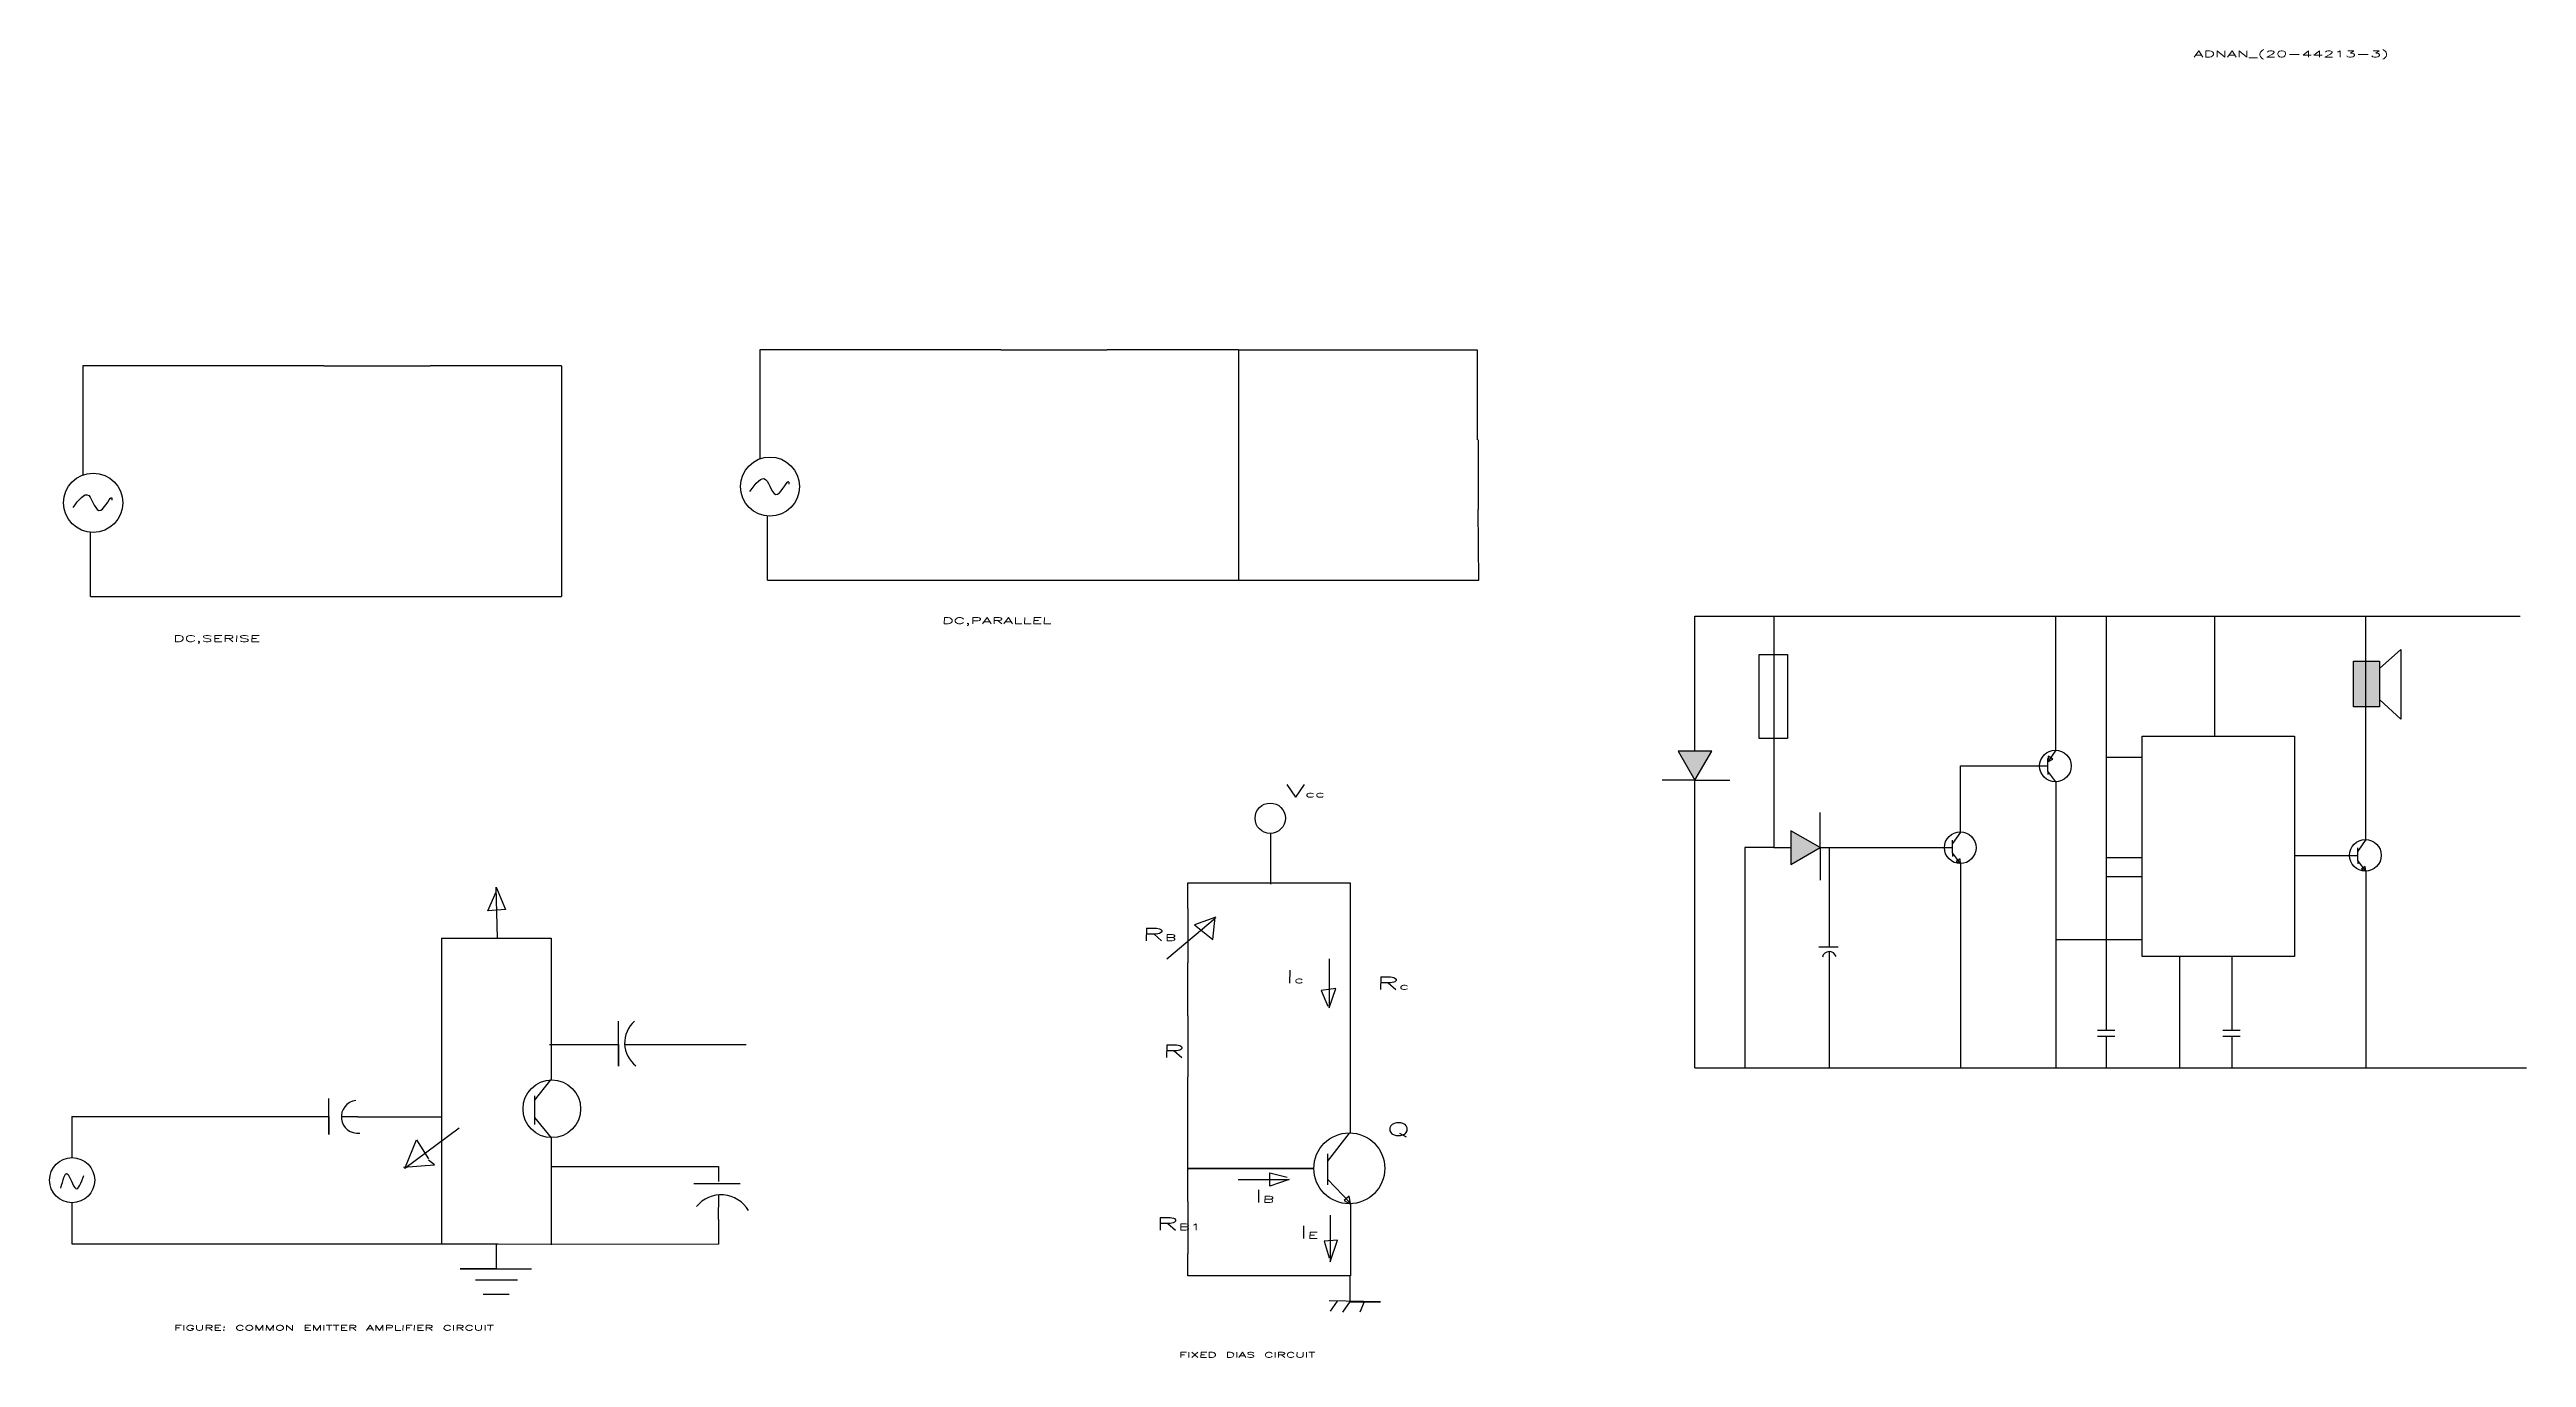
# Model space of a CAD drawing. Header units: inches. Extents: x -5 to 190, y 34 to 137.
import ezdxf

# ---------------------------------------------------------------- set-up
doc = ezdxf.new("R2010")
doc.units = ezdxf.units.IN
doc.header["$MEASUREMENT"] = 0
doc.styles.get("Standard").update_dxf_attribs({"font": 'txt.shx', "width": 2, "oblique": 1})
doc.linetypes.add('ZIGZAG', pattern='A,0.0001,-0.2,[131,ltypeshp.shx,S=0.2,R=0,X=-0.2,Y=0],-0.4,[131,ltypeshp.shx,S=0.2,R=180,X=0.2,Y=0],-0.2', length=0.8001)

# ---------------------------------------------------------------- blocks, each defined once
blk = doc.blocks.new('A$C601C5F52')
for points in [[(27.111, 15.948), (28.13, 15.948), (28.13, 14.154), (27.111, 14.154)], [(1.282, 11.276), (1.941, 12.419), (0.622, 12.419)], [(6.192, 8.64), (5.05, 9.3), (5.05, 7.981)]]:
    blk.add_hatch(color=7).paths.add_polyline_path(points)
for p, q in [((1.276, 15.961), (1.276, 17.71)), ((1.276, 17.71), (27.576, 17.71)), ((4.381, 17.697), (4.381, 16.214)), ((15.432, 12.456), (15.432, 17.694)), ((17.403, 17.709), (17.403, 16.484)), ((21.671, 13.012), (21.671, 17.707)), ((27.576, 17.71), (33.648, 17.71)), ((27.576, 17.71), (27.576, 8.96)), ((28.128, 15.665), (28.958, 16.41)), ((28.958, 16.41), (28.962, 13.676)), ((17.403, 14.141), (17.403, 11.439)), ((28.14, 14.43), (28.962, 13.676)), ((1.276, 12.419), (1.276, 13.393)), ((4.381, 13.133), (4.381, 8.645)), ((11.697, 9.249), (11.697, 11.844)), ((11.697, 11.844), (15.092, 11.844)), ((15.432, 12.456), (15.122, 12.003)), ((15.122, 11.826), (15.122, 12.133)), ((15.123, 11.634), (15.122, 11.826)), ((17.407, 12.179), (18.818, 12.179)), ((1.276, 11.276), (0, 11.276)), ((1.276, 11.276), (1.276, 11.286)), ((1.276, 0.003), (1.276, 11.276)), ((1.276, 11.276), (2.656, 11.276)), ((15.432, 11.219), (15.123, 11.634)), ((15.123, 11.634), (15.123, 11.503)), ((15.43, 11.217), (15.43, 3.146)), ((6.193, 8.635), (6.193, 10.015)), ((11.697, 9.249), (11.388, 8.795)), ((11.388, 8.619), (11.388, 8.926)), ((17.403, 9.096), (17.403, 1.479)), ((27.587, 8.949), (27.277, 8.495)), ((4.381, 8.645), (3.239, 8.645)), ((3.239, 8.645), (3.239, 6.135)), ((4.381, 8.645), (5.05, 8.645)), ((6.184, 8.645), (6.543, 8.645)), ((6.193, 8.635), (6.193, 7.358)), ((6.543, 8.645), (6.543, 4.731)), ((6.543, 8.645), (7.442, 8.645)), ((10.1, 8.645), (11.388, 8.645)), ((11.388, 8.427), (11.388, 8.619)), ((11.697, 8.011), (11.388, 8.427)), ((11.388, 8.427), (11.388, 8.295)), ((11.697, 8.011), (11.697, 4.909)), ((17.408, 8.247), (18.813, 8.247)), ((25.661, 8.319), (24.804, 8.319)), ((27.277, 8.319), (26.78, 8.319)), ((27.277, 8.319), (27.277, 8.626)), ((27.278, 8.127), (27.277, 8.319)), ((27.587, 7.711), (27.278, 8.127)), ((27.278, 8.127), (27.278, 7.995)), ((17.408, 7.505), (18.812, 7.505)), ((27.585, 7.713), (27.585, 0.016)), ((15.43, 5.031), (18.812, 5.031)), ((6.901, 4.731), (6.147, 4.731)), ((6.543, 4.557), (6.543, 0.012)), ((20.279, 4.376), (20.279, 0)), ((22.332, 4.361), (22.332, 1.479)), ((3.239, 3.358), (3.239, 0.012)), ((11.697, 2.047), (11.697, 0.008)), ((15.43, 1.365), (15.43, 0.01)), ((17.067, 1.479), (17.755, 1.479)), ((17.067, 1.247), (17.755, 1.247)), ((17.403, 1.247), (17.403, 0.008)), ((21.982, 1.479), (22.669, 1.479)), ((21.982, 1.247), (22.669, 1.247)), ((22.332, 1.247), (22.332, 0)), ((1.276, 0.003), (27.945, 0.003)), ((27.945, 0.003), (33.891, 0.003))]:
    blk.add_line(p, q)
at = {"linetype": 'ZIGZAG'}
for p, q in [((1.276, 13.393), (1.276, 15.961)), ((4.381, 16.214), (4.381, 13.133)), ((17.403, 16.484), (17.403, 14.141)), ((17.403, 11.439), (17.403, 9.096)), ((7.442, 8.645), (10.1, 8.645)), ((26.78, 8.319), (25.661, 8.319)), ((3.239, 6.135), (3.239, 3.358)), ((11.697, 4.909), (11.697, 2.047)), ((15.43, 3.146), (15.43, 1.365))]:
    blk.add_line(p, q, dxfattribs=at)
for points in [[(3.803, 16.204), (4.909, 16.204), (4.909, 12.921), (3.803, 12.921)], [(27.111, 15.948), (28.13, 15.948), (28.13, 14.154), (27.111, 14.154)], [(18.816, 13.005), (24.798, 13.005), (24.798, 4.371), (18.816, 4.371)], [(1.282, 11.276), (1.941, 12.419), (0.622, 12.419)], [(15.125, 12.006), (15.323, 12.108), (15.136, 12.229)], [(6.192, 8.64), (5.05, 9.3), (5.05, 7.981)], [(11.696, 8.01), (11.681, 8.196), (11.527, 8.09)], [(27.585, 7.71), (27.57, 7.896), (27.416, 7.79)]]:
    blk.add_lwpolyline(points, close=True)
for centre in [(15.42, 11.838), (11.686, 8.631), (27.575, 8.331)]:
    blk.add_circle(centre, 0.62)
blk.add_arc((6.552, 4.279), 0.278, 18.19663, 166.04884)

msp = doc.modelspace()

# ---------------------------------------------------------------- linework, layer by layer
for p, q in [((70.04, 113.26), (51.14, 113.26)), ((51.14, 113.26), (51.14, 104.71)), ((75.5, 113.26), (78.36, 113.26)), ((88.67, 113.26), (78.36, 113.26)), ((88.67, 113.26), (88.67, 107.01)), ((88.67, 113.26), (107.4, 113.26)), ((107.4, 113.26), (107.4, 113.26)), ((107.4, 113.26), (107.4, 106.2)), ((16.95, 112), (-1.95, 112)), ((-1.95, 112), (-1.95, 103.44)), ((22.42, 112), (25.28, 112)), ((35.58, 112), (25.28, 112)), ((35.58, 112), (35.58, 105.74)), ((88.67, 101.54), (88.67, 95.18)), ((35.58, 100.28), (35.58, 93.92)), ((51.73, 95.18), (51.73, 100.21)), ((107.52, 95.18), (107.48, 100.73)), ((-1.36, 93.92), (-1.36, 98.95)), ((51.73, 95.18), (88.67, 95.18)), ((88.67, 95.18), (107.52, 95.18)), ((-1.36, 93.92), (35.58, 93.92)), ((91.19, 75.32), (91.19, 71.36)), ((29.8, 69.26), (30.45, 70.75)), ((30.55, 67.12), (30.45, 71.12)), ((30.45, 71.12), (31.2, 69.35)), ((31.2, 69.35), (29.8, 69.26)), ((83.06, 65.5), (86.84, 68.69)), ((86.9, 68.75), (85.21, 68.17)), ((85.21, 68.17), (86.66, 67.01)), ((86.66, 67.01), (86.84, 68.75)), ((26.16, 67.11), (34.76, 67.11)), ((26.16, 67.11), (26.16, 63.88)), ((34.76, 67.11), (34.76, 64.59)), ((95.79, 65.5), (95.79, 61.66)), ((96.31, 63.17), (95.15, 63)), ((95.15, 63), (95.67, 61.78)), ((95.79, 61.66), (96.31, 63.17)), ((34.76, 60.32), (34.76, 55.99)), ((40.05, 57.07), (40.05, 60.6)), ((26.16, 60.13), (26.16, 52.69)), ((34.65, 58.78), (40.05, 58.78)), ((40.05, 58.78), (40.05, 57.07)), ((40.51, 58.76), (44.51, 58.76)), ((44.31, 58.78), (50.05, 58.78)), ((17.32, 51.71), (17.32, 54.53)), ((33.45, 54.39), (34.75, 56)), ((33.45, 54.74), (33.45, 52.51)), ((-2.83, 53.13), (-2.83, 49.89)), ((-2.83, 53.13), (5.28, 53.13)), ((13.87, 53.13), (17.32, 53.13)), ((17.32, 53.13), (17.32, 51.71)), ((19.61, 53.1), (18.33, 53.1)), ((19.6, 53.1), (25.11, 53.1)), ((25.06, 53.11), (26.16, 53.09)), ((33.46, 53.05), (34.77, 51.46)), ((27.56, 52.22), (23.28, 49.05)), ((23.28, 49.05), (24.21, 51.29)), ((24.21, 51.29), (25.14, 49.8)), ((34.76, 51.46), (34.76, 48.04)), ((95.64, 49.6), (97.39, 51.83)), ((23.19, 49.15), (25.61, 49.33)), ((25.61, 49.33), (25.14, 49.71)), ((26.16, 49.98), (26.16, 48.29)), ((34.82, 49.2), (47.88, 49.2)), ((47.88, 49.2), (47.88, 48.03)), ((91.14, 47.66), (91.14, 48.71)), ((91.14, 48.71), (92.48, 48.36)), ((95.64, 50.2), (95.64, 47.76)), ((45.96, 47.87), (49.58, 47.87)), ((47.89, 45.06), (47.93, 46.96)), ((88.64, 48.18), (92.65, 48.18)), ((92.65, 48.18), (91.14, 47.66)), ((95.64, 48.2), (97.45, 46.33)), ((97.35, 46.87), (96.97, 46.55)), ((97.45, 46.33), (97.35, 46.87)), ((-2.83, 46.36), (-2.83, 43.13)), ((26.16, 44.8), (26.16, 43.12)), ((34.76, 45.06), (34.76, 43.06)), ((47.88, 45.06), (47.88, 43.12)), ((95.85, 45.4), (95.85, 41.74)), ((96.97, 46.55), (97.49, 46.25)), ((-2.83, 43.13), (30.6, 43.13)), ((26.16, 43.12), (26.16, 43.13)), ((30.46, 43.14), (30.46, 41.19)), ((30.6, 43.13), (47.88, 43.12)), ((96.43, 43.42), (95.38, 43.36)), ((95.38, 43.36), (95.79, 42.03)), ((95.85, 41.74), (96.43, 43.42)), ((30.46, 41.19), (27.63, 41.19)), ((27.63, 41.19), (33.22, 41.19)), ((28.84, 40.31), (32.14, 40.31)), ((29.43, 39.18), (31.48, 39.18)), ((97.41, 40.66), (97.41, 38.59)), ((99.8, 38.59), (95.79, 38.66)), ((96.4, 38.65), (95.85, 37.87)), ((97.42, 38.65), (96.84, 37.77)), ((97.41, 38.59), (99.8, 38.59)), ((98.54, 38.59), (98.19, 37.79))]:
    msp.add_line(p, q)
at = {"linetype": 'ZIGZAG'}
for p, q in [((70.04, 113.26), (75.5, 113.26)), ((16.95, 112), (22.42, 112)), ((88.67, 107.01), (88.67, 101.54)), ((35.58, 105.74), (35.58, 100.28)), ((107.48, 106.2), (107.48, 100.73)), ((84.71, 69.43), (84.71, 65.19)), ((97.44, 66.07), (97.44, 60.86)), ((34.76, 64.59), (34.76, 60.32)), ((26.16, 63.88), (26.16, 60.13)), ((84.71, 61.02), (84.71, 56.24)), ((5.28, 53.13), (13.87, 53.13)), ((26.16, 52.69), (26.16, 49.98)), ((26.16, 48.29), (26.16, 44.8)), ((34.76, 48.04), (34.76, 45.06)), ((84.71, 46.46), (84.71, 42.36))]:
    msp.add_line(p, q, dxfattribs=at)
for points in [[(84.71, 69.43), (84.71, 71.46), (97.44, 71.46), (97.44, 66.07)], [(84.71, 61.02), (84.71, 65.19)], [(97.44, 60.86), (97.44, 51.84)], [(94.58, 49.04), (84.71, 49.04), (84.71, 56.24)], [(84.71, 46.46), (84.71, 49.04), (94.58, 49.04)], [(97.45, 46.28), (97.45, 40.62), (84.71, 40.62), (84.71, 42.36)]]:
    msp.add_lwpolyline(points)
for centre, radius in [((-1.15, 101.26), 2.32), ((51.93, 102.53), 2.32), ((91.16, 76.52), 1.19), ((34.82, 53.73), 2.26), ((97.36, 49.06), 2.78), ((-2.8, 48.13), 1.77)]:
    msp.add_circle(centre, radius)
for centre, radius, start, end in [((42.78, 58.89), 2.25, 130.7765, 232.8234), ((19.6, 53.1), 1.29, 96.9814, 276.9814), ((48.09, 44.48), 2.5, 30.3406, 140.6809)]:
    msp.add_arc(centre, radius, start, end)
for points in [[(50.36, 102.15), (51.59, 103.09), (52.53, 101.93), (53.4, 102.87), (53.4, 102.73)], [(-2.73, 100.88), (-1.5, 101.82), (-0.56, 100.67), (0.31, 101.61), (0.31, 101.46)], [(-3.68, 47.51), (-3.18, 48.64), (-2.51, 47.47), (-1.89, 48.51)]]:
    msp.add_spline(points, degree=3)

# ---------------------------------------------------------------- block references
at = {"xscale": 2, "yscale": 2, "zscale": 2}
msp.add_blockref('A$C601C5F52', (121.9, 56.94), dxfattribs=at)

# ---------------------------------------------------------------- texts
at = {"attachment_point": 1}
for s, insert, char_height, width in [('ADNAN_(20-44213-3)', (163.58, 136.71), 0.5, 110.5609), ('DC,PARALLEL', (65.43, 92.26), 0.5, 20.7249), ('DC,SERISE', (5.13, 90.86), 0.5, 18.4502), ('V{\\H0.5x;cc}', (92.36, 79.16), 1, 7.8405), ('R{\\H0.5x;B}', (81.1, 67.9), 1, 7.8405), ('I{\\H0.5x;c}', (92.34, 64.59), 1, 7.8405), ('R{\\H0.5x;c}', (99.47, 64.08), 1, 7.8405), ('R', (82.68, 58.75), 1, 7.8405), ('Q', (100.27, 52.63), 1, 7.8405), ('I{\\H0.5x;B}', (89.89, 47.37), 1, 7.8405), ('R{\\H0.5x;B1}', (82.18, 45.21), 1, 7.8405), ('I{\\H0.5x;E}', (93.42, 44.56), 1, 7.8405), ('FIGURE: COMMON EMITTER AMPLIFIER CIRCUIT', (5.2, 36.75), 0.4, 31.0755), ('FIXED DIAS CIRCUIT', (84.01, 34.63), 0.4, 14.3082)]:
    msp.add_mtext(s, dxfattribs=dict(at, insert=insert, char_height=char_height, width=width))

doc.saveas('drawing.dxf')
